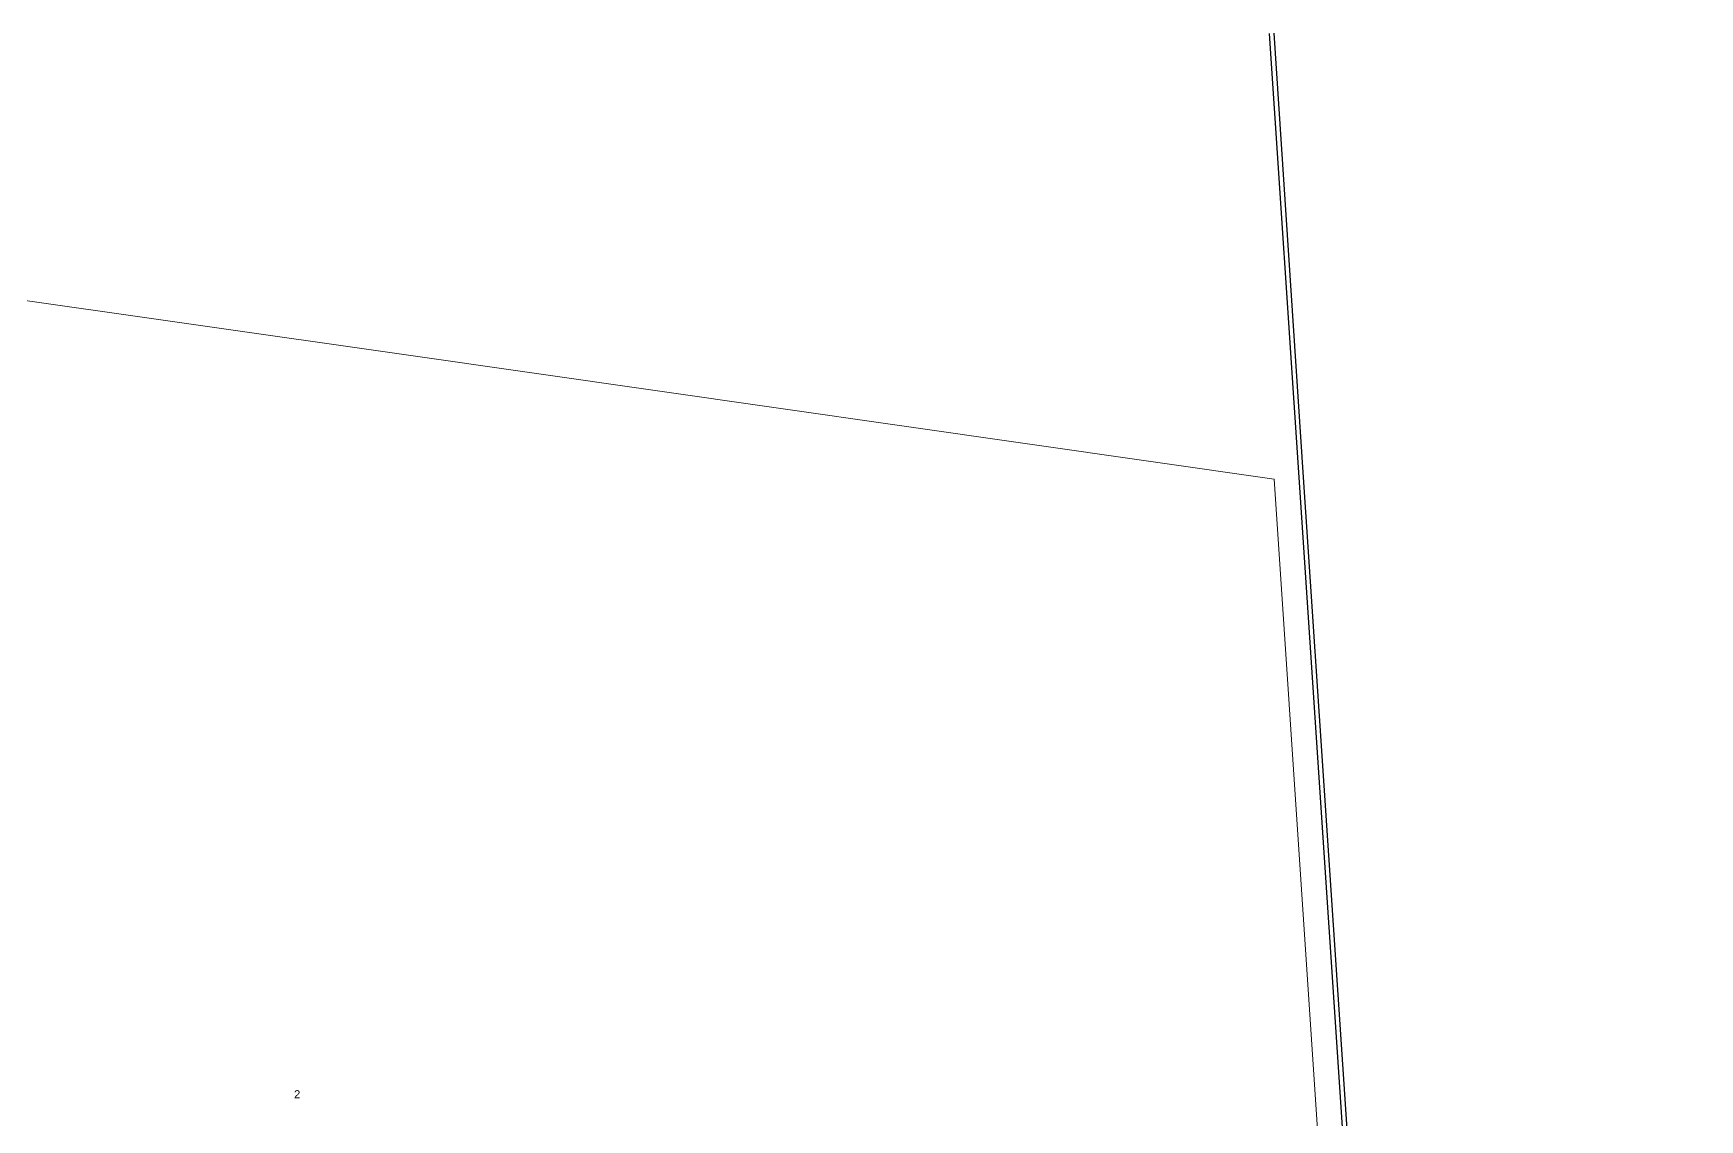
# Model space of a CAD drawing. Header units: metres. Extents: x 309024 to 312074, y 6251331 to 6253790.
# Drawn here: x 310045.4 to 310415.9, y 6253052.7 to 6253294.2 of the extents above; entities that cross this region are included whole.
import ezdxf

# ---------------------------------------------------------------- set-up
doc = ezdxf.new("R2010")
doc.units = ezdxf.units.M
doc.layers.add('Cadastre Land Parcels_SP_EXT', color=9, linetype='Continuous', lineweight=5)
doc.layers.add('Mains_HV_EXT', color=7, linetype='Continuous')
doc.styles.get("Standard").update_dxf_attribs({"font": 'arial.ttf'})
doc.linetypes.add('Cable P UG', pattern='A,6,-0.5,["P",Standard,S=1.7,R=0,X=0.5,Y=-1],-2.9', length=9.4)

msp = doc.modelspace()

# ---------------------------------------------------------------- linework, layer by layer
at = {"layer": 'Cadastre Land Parcels_SP_EXT', "linetype": 'Continuous'}
msp.add_lwpolyline([(310321.22, 6253195.12), (310127.77, 6253222.78), (310033.64, 6253236.2), (309998.79, 6253087.79), (309991.55, 6253058), (309990.21, 6253052.2), (310006.46, 6253014.79), (310006.71, 6253014.24), (310032.02, 6252955.1), (310069.3, 6252871.74), (310328.08, 6252985.49), (310334.52, 6252996), (310321.22, 6253195.12)], close=True, dxfattribs=at)
at = {"layer": 'Mains_HV_EXT', "linetype": 'Cable P UG'}
for points in [[(310320.17, 6253294.13), (310326.71, 6253195.46), (310340.07, 6252995.5), (310363.17, 6252993.86), (310510.47, 6253057.63), (310505.1, 6253016.39), (310491.8, 6252956.59)], [(310321.17, 6253294.2), (310327.71, 6253195.53), (310341.01, 6252996.43), (310363, 6252994.88), (310363, 6252994.88), (310511.54, 6253059.19), (310506.1, 6253016.25), (310506.1, 6253016.25), (310492.78, 6252956.36)]]:
    msp.add_lwpolyline(points, dxfattribs=at)

# ---------------------------------------------------------------- texts
at = {"layer": 'Cadastre Land Parcels_SP_EXT'}
msp.add_text('2', height=1.8, dxfattribs=at).set_placement((310103.36, 6253057.45))

doc.saveas('drawing.dxf')
